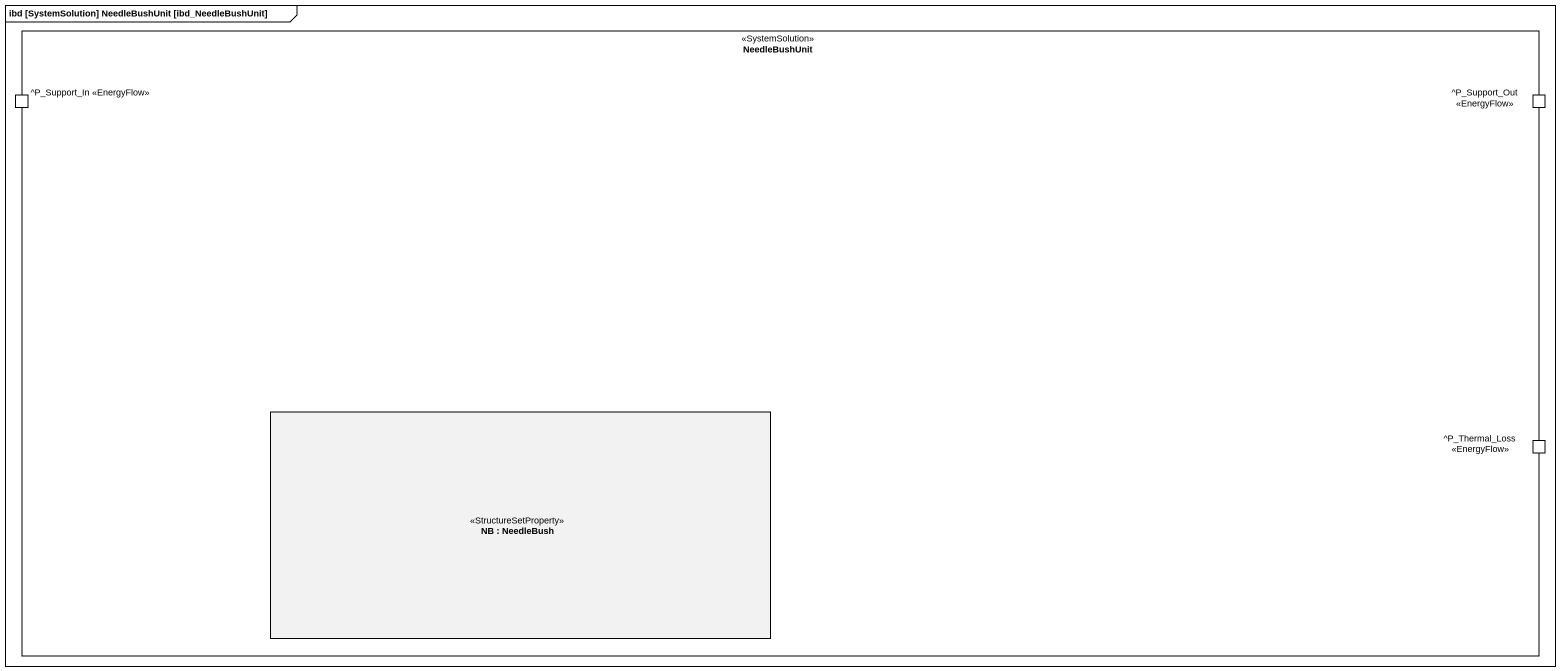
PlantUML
@startuml
mainframe ibd [SystemSolution] NeedleBushUnit [ibd_NeedleBushUnit]
rectangle NeedleBushUnit <<SystemSolution>> {
  port "^P_Support_In <<EnergyFlow>>" as P_Support_In_EnergyFlow
  port "^P_Support_Out <<EnergyFlow>>" as P_Support_Out_EnergyFlow
  rectangle "NB : NeedleBush" as NB <<StructureSetProperty>>
  port "^P_Thermal_Loss <<EnergyFlow>>" as P_Thermal_Loss_EnergyFlow
}
@enduml
